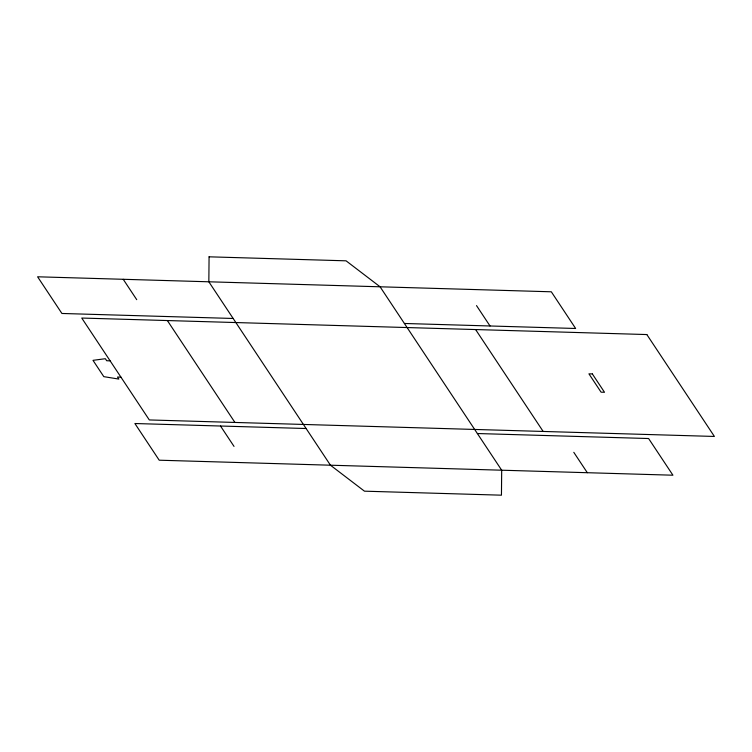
<?xml version="1.0" encoding="UTF-8"?>
<svg xmlns="http://www.w3.org/2000/svg" width="752" height="752" viewBox="0 0 752 752"><rect width="100%" height="100%" fill="white"/><g stroke="black" fill="none" stroke-linecap="round" stroke-linejoin="round"><path stroke-width="1.13" d="M233.158 318.472L61.918 313.471L37.6 276.792L551.319 291.795L575.637 328.483L404.397 323.473M110.121 360.847L106.699 360.744L105.346 358.704L93.004 360.34L103.804 376.649L118.863 379.083L117.509 377.043L120.931 377.147M306.13 428.527L134.89 423.517L159.208 460.205L672.927 475.208L648.609 438.529L477.37 433.528M476.514 305.594L490.022 325.983M573.795 452.328L587.312 472.707M475.602 329.555L543.16 431.451M167.367 320.549L234.925 422.445M123.225 279.293L136.732 299.672M220.505 426.017L234.022 446.406M209.075 256.817L208.84 281.793L330.448 465.206L364.466 491.178L501.452 495.183L501.687 470.207L380.08 286.794L346.07 260.822L209.075 256.817M646.842 334.555L81.752 318.049L149.31 419.945L714.4 436.451L646.842 334.555M592.341 373.932L588.919 373.829L601.083 392.177L604.505 392.271L592.341 373.932"/></g></svg>
